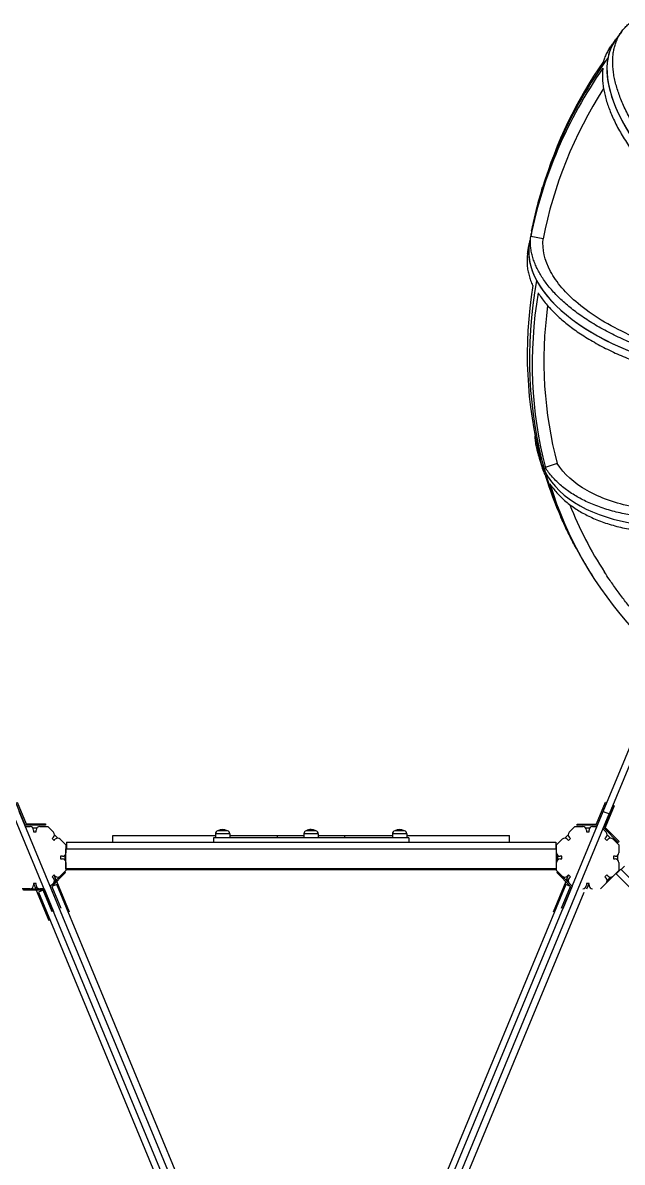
# Model space of a CAD drawing. Header units: millimetres. Extents: x -7616 to 421613, y 91067 to 341353.
# Drawn here: x 183359 to 184709, y 176240 to 178808 of the extents above; entities that cross this region are included whole.
import ezdxf

# ---------------------------------------------------------------- set-up
doc = ezdxf.new("R2010")
doc.units = ezdxf.units.MM
doc.header["$LTSCALE"] = 500
doc.header["$MEASUREMENT"] = 0
doc.linetypes.add('H0', pattern=[0.3, 0.2, -0.1])
doc.layers.add('e-plan', color=9, linetype='CONTINUOUS')

# ---------------------------------------------------------------- blocks, each defined once
blk = doc.blocks.new('A$C633402C3')
at = {"layer": 'e-plan'}
for p, q in [((111239.1, 86888.2), (111211.1, 86893.7)), ((111270.6, 86382.2), (111243.9, 86372.7)), ((111374.3, 85598.1), (111513.7, 85934.5)), ((111388.2, 85592.4), (111527.5, 85928.8)), ((110072.3, 85566.9), (110051.3, 85617.8)), ((110054, 85618.9), (110074.4, 85569.8)), ((111359.3, 85569.7), (111379.7, 85618.8)), ((111375.5, 85561.1), (111396.5, 85611.9)), ((111399.3, 85610.7), (111379, 85561.6)), ((111379.7, 85618.8), (111382.5, 85617.7)), ((111396.5, 85611.9), (111399.3, 85610.7)), ((110681.4, 84056.2), (110045.2, 85592.1)), ((110695.3, 84061.9), (110059.1, 85597.8)), ((110072.1, 85566.9), (110059.2, 85598.1)), ((110738, 84062.2), (111374.1, 85598)), ((110751.8, 84056.5), (111387.9, 85592.2)), ((111374.1, 85598), (111374.3, 85597.9)), ((111374.3, 85597.9), (111374.3, 85598.1)), ((111374.3, 85598.1), (111388.2, 85592.4)), ((111375.3, 85561.1), (111388.2, 85592.4)), ((110071.9, 85566.8), (110072.1, 85566.9)), ((110118.4, 85566.7), (110072.3, 85566.9)), ((110073.2, 85563.8), (110083.3, 85563.8)), ((110074.4, 85569.8), (110118.4, 85569.7)), ((110089.1, 85561.3), (110099.5, 85561.3)), ((110091.3, 85555.8), (110091.3, 85551.8)), ((110091.3, 85551.8), (110097.3, 85551.8)), ((110097.3, 85551.8), (110097.3, 85555.8)), ((110105.3, 85563.8), (110123.3, 85563.8)), ((110118.4, 85569.7), (110118.4, 85566.7)), ((110123.3, 85563.8), (110136, 85551)), ((110528, 85554.6), (110506, 85554.6)), ((110705.2, 85554.6), (110705.2, 85554.6)), ((110727.2, 85554.6), (110705.2, 85554.6)), ((110926.7, 85554.6), (110904.7, 85554.6)), ((111297.5, 85551.1), (111310.3, 85563.8)), ((111310.3, 85563.8), (111328.3, 85563.8)), ((111315.3, 85569.6), (111359.3, 85569.7)), ((111315.4, 85566.6), (111315.3, 85569.6)), ((111361.2, 85566.9), (111315.4, 85566.6)), ((111334.1, 85561.3), (111344.5, 85561.3)), ((111336.3, 85555.8), (111336.3, 85551.8)), ((111336.3, 85551.8), (111342.3, 85551.8)), ((111342.3, 85551.8), (111342.3, 85555.8)), ((111350.3, 85563.8), (111359.9, 85563.8)), ((111373.9, 85558.2), (111381, 85551.1)), ((111375.1, 85561.2), (111375.3, 85561.1)), ((111407.9, 85528.3), (111375.5, 85561.1)), ((111379, 85561.6), (111410, 85530.4)), ((110136, 85539.7), (110133.2, 85536.9)), ((110133.2, 85536.9), (110137.4, 85532.7)), ((110137.4, 85532.7), (110140.2, 85535.5)), ((110138.3, 85545.2), (110145.7, 85537.8)), ((110151.5, 85535.5), (110164.3, 85522.8)), ((110165.3, 85528.6), (110165.3, 85513.6)), ((110165.3, 85528.6), (111267.3, 85528.6)), ((110269.5, 85528.6), (110269.5, 85543.6)), ((110269.5, 85543.6), (110269.6, 85543.6)), ((110269.6, 85543.6), (110501, 85543.6)), ((110560.7, 85538.6), (110496.3, 85538.6)), ((110496.3, 85538.6), (110496.3, 85528.6)), ((110533, 85547.6), (110501, 85547.6)), ((110501, 85547.6), (110501, 85538.6)), ((110533, 85547.6), (110533, 85538.6)), ((110533, 85543.6), (110625.9, 85543.6)), ((110936.3, 85538.6), (110560.7, 85538.6)), ((110625.9, 85543.6), (110640.4, 85543.6)), ((110640.4, 85543.6), (110700.2, 85543.6)), ((110640.4, 85538.6), (110640.4, 85543.6)), ((110700.2, 85547.6), (110700.2, 85547.6)), ((110732.2, 85547.6), (110700.2, 85547.6)), ((110700.2, 85547.6), (110700.2, 85538.6)), ((110700.2, 85547.6), (110700.2, 85538.6)), ((110732.2, 85547.6), (110732.2, 85538.6)), ((110732.2, 85543.6), (110792.1, 85543.6)), ((110792.1, 85538.6), (110792.1, 85543.6)), ((110792.1, 85543.6), (110806.6, 85543.6)), ((110806.6, 85543.6), (110899.7, 85543.6)), ((110931.7, 85547.6), (110899.7, 85547.6)), ((110899.7, 85547.6), (110899.7, 85538.6)), ((110931.7, 85547.6), (110931.7, 85538.6)), ((110931.7, 85543.6), (111162.9, 85543.6)), ((110936.3, 85538.6), (110936.3, 85528.6)), ((111162.9, 85543.6), (111163, 85543.6)), ((111163, 85528.6), (111163, 85543.6)), ((111267.3, 85528.6), (111267.3, 85513.6)), ((111269.3, 85522.8), (111282, 85535.5)), ((111287.9, 85537.9), (111295.2, 85545.2)), ((111293.3, 85535.5), (111296.1, 85532.7)), ((111296.1, 85532.7), (111300.4, 85536.9)), ((111300.4, 85536.9), (111297.5, 85539.8)), ((111381, 85539.8), (111378.2, 85536.9)), ((111378.2, 85536.9), (111382.4, 85532.7)), ((111382.4, 85532.7), (111385.2, 85535.5)), ((111383.3, 85545.2), (111390.7, 85537.9)), ((111396.5, 85535.5), (111409.3, 85522.8)), ((111410, 85530.4), (111407.9, 85528.3)), ((110161.8, 85499), (110161.8, 85488.6)), ((110164.3, 85522.8), (110164.3, 85504.8)), ((110164.3, 85513.6), (110165.3, 85513.6)), ((110164.3, 85468.6), (110164.3, 85513.6)), ((110164.8, 85513.6), (110164.8, 85516.3)), ((110165.3, 85516.3), (110164.8, 85516.3)), ((110165.3, 85513.6), (111267.3, 85513.6)), ((111268.8, 85516.3), (111267.3, 85516.3)), ((111267.3, 85513.6), (111268.3, 85513.6)), ((111268.3, 85513.6), (111268.3, 85468.6)), ((111268.8, 85471.3), (111268.8, 85516.3)), ((111269.3, 85504.8), (111269.3, 85522.8)), ((111271.8, 85488.6), (111271.8, 85499)), ((111406.8, 85499), (111406.8, 85488.6)), ((111409.3, 85522.8), (111409.3, 85504.8)), ((110156.3, 85496.8), (110152.3, 85496.8)), ((110152.3, 85496.8), (110152.3, 85490.8)), ((110152.3, 85490.8), (110156.3, 85490.8)), ((110164.3, 85482.8), (110164.3, 85464.8)), ((111269.3, 85464.8), (111269.3, 85482.8)), ((111281.3, 85496.8), (111277.3, 85496.8)), ((111277.3, 85490.8), (111281.3, 85490.8)), ((111281.3, 85490.8), (111281.3, 85496.8)), ((111401.3, 85496.8), (111397.3, 85496.8)), ((111397.3, 85496.8), (111397.3, 85490.8)), ((111397.3, 85490.8), (111401.3, 85490.8)), ((111409.3, 85482.8), (111409.3, 85464.8)), ((111421.9, 85474.6), (111414.8, 85467.5)), ((110163.4, 85460.1), (110132.4, 85428.9)), ((110137.4, 85454.9), (110133.2, 85450.6)), ((110133.2, 85450.6), (110136, 85447.8)), ((110136.7, 85437.3), (110150.2, 85451)), ((110140.2, 85452.1), (110137.4, 85454.9)), ((110142.4, 85443.1), (110137.5, 85454.7)), ((110164.3, 85464.8), (110151.5, 85452.1)), ((110161.5, 85462), (110163.4, 85460.1)), ((111268.3, 85468.6), (110164.3, 85468.6)), ((111269.3, 85466.3), (110164.3, 85466.3)), ((110165.8, 85466.3), (110165.8, 85468.6)), ((111267.8, 85466.3), (111267.8, 85468.6)), ((111268.8, 85471.3), (111268.3, 85471.3)), ((111282, 85452.1), (111269.3, 85464.8)), ((111269.7, 85460.3), (111271.8, 85462.3)), ((111300.8, 85429.1), (111269.7, 85460.3)), ((111282.6, 85451.5), (111304.2, 85429.6)), ((111296, 85454.8), (111291.1, 85442.9)), ((111296.1, 85454.9), (111293.3, 85452.1)), ((111300.4, 85450.7), (111296.1, 85454.9)), ((111297.5, 85447.8), (111300.4, 85450.7)), ((111371, 85426.5), (111402.8, 85458.3)), ((111382.4, 85454.9), (111378.2, 85450.7)), ((111378.2, 85450.7), (111381, 85447.8)), ((111385.2, 85452.1), (111382.4, 85454.9)), ((111390.7, 85449.7), (111383.3, 85442.4)), ((111409.3, 85464.8), (111396.5, 85452.1)), ((111402.8, 85458.3), (111403.5, 85457.6)), ((111403.1, 85458), (111405, 85459.9)), ((111403.5, 85457.6), (111414.1, 85468.2)), ((112182.7, 84678.4), (111403.5, 85457.6)), ((111405.4, 85459.5), (111405, 85459.9)), ((111414.1, 85468.2), (112193.4, 84689)), ((110083.3, 85423.8), (110065.3, 85423.8)), ((110068.8, 85420.9), (110068.8, 85423.8)), ((110084.1, 85423.8), (110114.9, 85423.6)), ((110097.3, 85435.8), (110091.3, 85435.8)), ((110091.3, 85435.8), (110091.3, 85431.8)), ((110091.3, 85435.6), (110096.2, 85423.7)), ((110099.5, 85426.3), (110095.1, 85426.3)), ((110097.3, 85431.8), (110097.3, 85435.8)), ((110114.9, 85423.8), (110105.3, 85423.8)), ((110114.9, 85423.6), (110135.9, 85372.8)), ((110115.7, 85421.8), (110115.6, 85421.8)), ((110136, 85436.5), (110128.9, 85429.4)), ((110150, 85378.6), (110128.9, 85429.5)), ((110129.7, 85427.6), (110129.6, 85427.6)), ((110132.4, 85428.9), (110152.8, 85379.8)), ((110143.6, 85433.4), (110132.5, 85428.8)), ((110141.4, 85445.4), (110138.3, 85442.4)), ((110172.1, 85371.3), (110143.6, 85440.2)), ((110647.9, 84215.9), (110143.6, 85433.4)), ((111289.9, 85433.4), (110785.6, 84215.9)), ((111289.9, 85440), (111261.4, 85371.3)), ((111280.4, 85380), (111300.8, 85429.1)), ((111304.2, 85429.6), (111283.2, 85378.8)), ((111300.7, 85428.9), (111289.9, 85433.4)), ((111295.2, 85442.4), (111292.1, 85445.5)), ((111304.4, 85429.7), (111297.5, 85436.5)), ((111303.6, 85427.8), (111303.5, 85427.8)), ((111342.3, 85435.8), (111336.3, 85435.8)), ((111336.3, 85435.8), (111336.3, 85431.8)), ((111337.4, 85423.9), (111342.3, 85435.6)), ((111342.3, 85431.8), (111342.3, 85435.8)), ((111381, 85436.5), (111368.3, 85423.8)), ((110112.8, 85420.8), (110068.8, 85420.9)), ((110097.4, 85420.8), (110125.8, 85352.1)), ((110112.9, 85420.6), (110102.1, 85416.2)), ((110102.1, 85416.2), (110606.4, 84198.7)), ((110109.7, 85397.7), (110107.4, 85396.7)), ((110133.1, 85371.7), (110112.8, 85420.8)), ((110153.6, 85415.9), (110151.3, 85414.9)), ((110827.2, 84198.7), (111331.5, 85416.2))]:
    blk.add_line(p, q, dxfattribs=at)
for centre, radius, start, end in [((110083.3, 85555.8), 8, 0.0012, 90.0012), ((110105.3, 85555.8), 8, 90.0012, 180.0012), ((110130.3, 85545.4), 8, 315.0012, 45.0012), ((110507.9, 85547.9), 7, 106.5514, 182.3756), ((110517, 85534.1), 23, 63.0388, 116.9636), ((110526, 85547.9), 7, 357.6268, 73.451), ((110707.1, 85547.9), 7, 106.5514, 182.3756), ((110707.2, 85547.9), 7, 106.5514, 182.3756), ((110716.2, 85534.1), 23, 89.881, 116.9636), ((110716.3, 85534.1), 23, 63.0388, 116.9636), ((110725.3, 85547.9), 7, 357.6268, 73.451), ((110906.7, 85547.9), 7, 106.5514, 182.3756), ((110915.7, 85534.1), 23, 63.0388, 116.9636), ((110924.7, 85547.9), 7, 357.6268, 73.451), ((111303.2, 85545.4), 8, 135.0012, 225.0012), ((111328.3, 85555.8), 8, 0.0012, 90.0012), ((111350.3, 85555.8), 8, 90.0012, 180.0012), ((111375.3, 85545.4), 8, 315.0012, 45.0012), ((110145.9, 85529.8), 8, 45.0012, 135.0012), ((111287.6, 85529.9), 8, 45.0012, 135.0012), ((111390.9, 85529.9), 8, 45.0012, 135.0012), ((110156.3, 85504.8), 8, 270.0012, 0.0012), ((111277.3, 85504.8), 8, 180.0012, 270.0012), ((111401.3, 85504.8), 8, 270.0012, 0.0012), ((110156.3, 85482.8), 8, 0.0012, 90.0012), ((111277.3, 85482.8), 8, 90.0012, 180.0012), ((111401.3, 85482.8), 8, 0.0012, 90.0012), ((110130.3, 85442.2), 8, 315.0012, 45.0012), ((110145.9, 85457.7), 8, 225.0012, 315.0012), ((111287.6, 85457.7), 8, 225.0012, 315.0012), ((111303.2, 85442.2), 8, 135.0012, 225.0012), ((111375.3, 85442.2), 8, 315.0012, 45.0012), ((111390.9, 85457.7), 8, 225.0012, 315.0012), ((110083.3, 85431.8), 8, 270.0012, 0.0012), ((110105.3, 85431.8), 8, 180.0012, 270.0012), ((111328.3, 85431.8), 8, 270.0012, 0.0012), ((111350.3, 85431.8), 8, 180.0012, 270.0012)]:
    blk.add_arc(centre, radius, start, end, dxfattribs=at)
for centre, major_axis, ratio, start_param, end_param in [((111752.8, 87084.2), (350.6, -252.4), 0.469633, 3.141593, 4.528426), ((111752.8, 87084.2), (350.6, -252.4), 0.469633, 3.141593, 3.350329), ((112518.5, 86640.8), (1305.4, -265), 0.863698, 2.77012, 3.141593), ((112518.5, 86640.8), (1305.4, -265), 0.863698, 2.77012, 3.141593), ((111752.8, 87084.2), (350.6, -252.4), 0.469633, 3.350329, 4.921125), ((112516.5, 86631), (-1304.9, 264.9), 0.863698, 5.926733, 6.285136), ((112520.5, 86650.7), (-1304.9, 264.9), 0.863698, 5.930988, 6.203681), ((112499.4, 86640.8), (1258.8, -255.6), 0.863698, 2.819878, 3.1491), ((111633.4, 86803.7), (425.3, -75.5), 0.503896, 3.141593, 4.700004), ((111633.4, 86803.7), (425.3, -75.5), 0.503896, 3.141593, 3.521907), ((112480, 86833.9), (-1171.7, -632.5), 0.802047, 5.735762, 6.094164), ((112485.6, 86823.4), (1172.1, 632.7), 0.802047, 2.574893, 2.967592), ((112485.6, 86823.4), (1172.1, 632.7), 0.802047, 2.574893, 2.967592), ((111633.4, 86803.7), (425.3, -75.5), 0.503896, 3.521907, 5.092703), ((112491.3, 86812.8), (-1171.7, -632.5), 0.802047, 5.731507, 6.089909), ((112472.4, 86812.4), (1130.3, 610.1), 0.802047, 2.617398, 2.953874), ((111646.2, 86512.3), (415.3, 119.1), 0.588243, 3.141593, 3.269806), ((111646.2, 86512.3), (415.3, 119.1), 0.588243, 3.141593, 3.269806), ((111646.2, 86512.3), (415.3, 119.1), 0.588243, 3.269806, 4.840602), ((111646.2, 86512.3), (415.3, 119.1), 0.588243, 3.269806, 4.840602), ((112485.6, 86823.4), (1172.1, 632.7), 0.802047, 2.967592, 3.141593), ((112485.6, 86823.4), (1172.1, 632.7), 0.802047, 2.967592, 3.141593), ((112480, 86833.9), (-1171.7, -632.5), 0.802047, 6.128461, 6.220908), ((112491.3, 86812.8), (-1171.7, -632.5), 0.802047, 6.124206, 6.482609), ((112472.7, 86805.9), (1130.3, 610.1), 0.802047, 3.041749, 3.208029)]:
    blk.add_ellipse(centre, major_axis=major_axis, ratio=ratio, start_param=start_param, end_param=end_param, dxfattribs=at)
for points, knots in [([(111568.8, 86994.8), (111568.4, 86995.2), (111568, 86995.6), (111562.5, 87000.6), (111557.5, 87005.4), (111547.6, 87015), (111542.7, 87019.9), (111533, 87029.8), (111528.2, 87034.8), (111518.8, 87044.9), (111514.2, 87050), (111505.3, 87060.1), (111501, 87065.2), (111492.6, 87075.2), (111488.6, 87080.1), (111480.9, 87089.9), (111477.3, 87094.7), (111470.3, 87104.2), (111466.8, 87109), (111460, 87118.8), (111456.6, 87123.7), (111450.1, 87133.7), (111447, 87138.8), (111440.9, 87148.9), (111437.9, 87154), (111432.4, 87164), (111429.7, 87169), (111424.7, 87178.9), (111422.4, 87183.8), (111418, 87193.4), (111416, 87198.2), (111412.3, 87207.4), (111410.7, 87211.8), (111407.6, 87220.5), (111406.2, 87224.9), (111403.6, 87233.8), (111402.4, 87238.2), (111400.3, 87247.1), (111399.4, 87251.5), (111397.8, 87260.3), (111397.2, 87264.6), (111396.3, 87273.1), (111396, 87277.3), (111395.7, 87285.5), (111395.7, 87289.5), (111396, 87297.2), (111396.3, 87301), (111397.2, 87308.2), (111397.7, 87311.6), (111399.1, 87318.3), (111399.9, 87321.6), (111401.9, 87328.2), (111403.1, 87331.4), (111405.7, 87337.8), (111407.1, 87340.9), (111410.4, 87347), (111412.2, 87349.9), (111416, 87355.6), (111418.1, 87358.3), (111422.5, 87363.5), (111424.9, 87366), (111429.8, 87370.7), (111432.4, 87372.9), (111435.1, 87375), (111435.1, 87375), (111435.2, 87375.1)], [1937.634468, 1937.634468, 1937.634468, 1937.634468, 1939.366083, 1939.366083, 1959.359835, 1959.359835, 1979.353587, 1979.353587, 1999.347339, 1999.347339, 2019.341091, 2019.341091, 2039.334842, 2039.334842, 2059.328594, 2059.328594, 2079.322346, 2079.322346, 2099.315647, 2099.315647, 2119.308948, 2119.308948, 2139.30225, 2139.30225, 2159.295551, 2159.295551, 2179.288852, 2179.288852, 2199.282153, 2199.282153, 2219.275454, 2219.275454, 2239.268755, 2239.268755, 2259.26178, 2259.26178, 2279.254804, 2279.254804, 2299.247828, 2299.247828, 2319.240852, 2319.240852, 2339.233876, 2339.233876, 2359.2269, 2359.2269, 2379.219924, 2379.219924, 2399.212949, 2399.212949, 2419.205815, 2419.205815, 2439.198681, 2439.198681, 2459.191548, 2459.191548, 2479.184414, 2479.184414, 2499.177281, 2499.177281, 2519.170147, 2519.170147, 2539.163014, 2539.163014, 2539.554949, 2539.554949, 2539.554949, 2539.554949]), ([(111416.8, 87356.5), (111415.8, 87355.2), (111414.8, 87353.8), (111412.8, 87351.2), (111411.9, 87349.9), (111409.9, 87347.3), (111408.9, 87345.9), (111407, 87343.3), (111406, 87342), (111404.1, 87339.3), (111403.1, 87338), (111402.2, 87336.6)], [2.90957618, 2.90957618, 2.90957618, 2.90957618, 2.91343639, 2.91343639, 2.91729659, 2.91729659, 2.9211568, 2.9211568, 2.92501701, 2.92501701, 2.92887722, 2.92887722, 2.92887722, 2.92887722]), ([(111388, 87316.5), (111389, 87317.9), (111389.9, 87319.2), (111391.8, 87321.9), (111392.7, 87323.3), (111394.6, 87326), (111395.5, 87327.3), (111397.4, 87330), (111398.4, 87331.3), (111400.3, 87334), (111401.2, 87335.3), (111402.2, 87336.6)], [3.32708562, 3.32708562, 3.32708562, 3.32708562, 3.3309475, 3.3309475, 3.33480939, 3.33480939, 3.33867127, 3.33867127, 3.34253315, 3.34253315, 3.34639504, 3.34639504, 3.34639504, 3.34639504]), ([(111388, 87316.5), (111387.9, 87316.4), (111387.8, 87316.3), (111385.8, 87313.3), (111384.1, 87310.4), (111380.8, 87304.3), (111379.4, 87301.2), (111376.8, 87294.9), (111375.6, 87291.6), (111374.6, 87288.3), (111374.6, 87288.3), (111374.6, 87288.2)], [2478.280854, 2478.280854, 2478.280854, 2478.280854, 2479.184414, 2479.184414, 2499.177281, 2499.177281, 2519.170147, 2519.170147, 2539.163014, 2539.163014, 2539.554949, 2539.554949, 2539.554949, 2539.554949]), ([(111373.4, 87272.5), (111373.4, 87272.5), (111373.4, 87272.4), (111373, 87268.7), (111372.7, 87265), (111372.4, 87257.4), (111372.5, 87253.4), (111372.8, 87245.3), (111373.2, 87241.1), (111374.1, 87232.7), (111374.8, 87228.4), (111376.4, 87219.8), (111377.3, 87215.4), (111379.5, 87206.6), (111380.7, 87202.2), (111383.4, 87193.4), (111384.9, 87189.1), (111388, 87180.5), (111389.7, 87176.1), (111393.5, 87166.9), (111395.5, 87162.3), (111399.9, 87152.8), (111402.3, 87147.9), (111407.4, 87138.2), (111410.1, 87133.2), (111415.7, 87123.3), (111418.7, 87118.3), (111424.9, 87108.3), (111428.1, 87103.3), (111434.7, 87093.4), (111438.1, 87088.5), (111445, 87078.8), (111448.5, 87074.1), (111455.6, 87064.8), (111459.3, 87060), (111467.1, 87050.4), (111471.2, 87045.5), (111479.6, 87035.6), (111484, 87030.6), (111493, 87020.6), (111497.6, 87015.6), (111507.1, 87005.7), (111511.9, 87000.7), (111521.8, 86990.9), (111526.7, 86986.1), (111536.8, 86976.6), (111541.8, 86971.9), (111551.9, 86962.8), (111556.9, 86958.4), (111566.9, 86949.8), (111572.1, 86945.5), (111582.7, 86936.7), (111588.2, 86932.3), (111599.3, 86923.6), (111605, 86919.2), (111616.6, 86910.5), (111622.5, 86906.3), (111634.3, 86897.8), (111640.3, 86893.7), (111652.3, 86885.6), (111658.3, 86881.6), (111670.2, 86874), (111676.1, 86870.3), (111682.1, 86866.6), (111682.2, 86866.6), (111682.3, 86866.5)], [19.600922, 19.600922, 19.600922, 19.600922, 19.992056, 19.992056, 39.984112, 39.984112, 59.976168, 59.976168, 79.968224, 79.968224, 99.96028, 99.96028, 119.952336, 119.952336, 139.944393, 139.944393, 159.936449, 159.936449, 179.929657, 179.929657, 199.922865, 199.922865, 219.916072, 219.916072, 239.90928, 239.90928, 259.902488, 259.902488, 279.895696, 279.895696, 299.888904, 299.888904, 319.882112, 319.882112, 339.877344, 339.877344, 359.872577, 359.872577, 379.867809, 379.867809, 399.863041, 399.863041, 419.858274, 419.858274, 439.853506, 439.853506, 459.848738, 459.848738, 479.843971, 479.843971, 499.842497, 499.842497, 519.841023, 519.841023, 539.839549, 539.839549, 559.838075, 559.838075, 579.836601, 579.836601, 599.835127, 599.835127, 619.833653, 619.833653, 620.231169, 620.231169, 620.231169, 620.231169]), ([(111213.1, 86905.9), (111214.4, 86912.5), (111215.9, 86919.1), (111218.8, 86932.4), (111220.3, 86938.9), (111223.5, 86952.1), (111225.2, 86958.7), (111228.6, 86971.8), (111230.3, 86978.3), (111234, 86991.4), (111235.9, 86997.9), (111237.9, 87004.3)], [2.97492207, 2.97492207, 2.97492207, 2.97492207, 2.99082301, 2.99082301, 3.00672396, 3.00672396, 3.02262491, 3.02262491, 3.03852586, 3.03852586, 3.0544268, 3.0544268, 3.0544268, 3.0544268]), ([(111213.1, 86905.9), (111212.7, 86904.1), (111212.4, 86902.3), (111211.7, 86898.8), (111211.3, 86897), (111210.7, 86893.5), (111210.3, 86891.7), (111209.6, 86888.1), (111209.3, 86886.4), (111208.7, 86882.8), (111208.3, 86881), (111208, 86879.2)], [3.30826324, 3.30826324, 3.30826324, 3.30826324, 3.31250846, 3.31250846, 3.31675369, 3.31675369, 3.32099891, 3.32099891, 3.32524413, 3.32524413, 3.32948935, 3.32948935, 3.32948935, 3.32948935]), ([(111575, 86610.9), (111574.4, 86611), (111573.9, 86611.1), (111566.5, 86612.7), (111559.7, 86614.3), (111545.9, 86617.8), (111539, 86619.6), (111525.1, 86623.4), (111518.2, 86625.3), (111504.5, 86629.5), (111497.7, 86631.6), (111484.3, 86636.1), (111477.7, 86638.4), (111464.8, 86643.1), (111458.4, 86645.5), (111446.1, 86650.3), (111440.1, 86652.7), (111428.5, 86657.6), (111422.7, 86660.2), (111411, 86665.5), (111405.1, 86668.3), (111393.4, 86674), (111387.6, 86677), (111376.2, 86683), (111370.6, 86686.1), (111359.5, 86692.4), (111354.1, 86695.6), (111343.6, 86702.1), (111338.5, 86705.4), (111328.6, 86712), (111323.8, 86715.3), (111314.7, 86721.9), (111310.3, 86725.2), (111302, 86731.7), (111297.9, 86735), (111289.8, 86741.9), (111285.8, 86745.4), (111278, 86752.6), (111274.2, 86756.2), (111266.9, 86763.6), (111263.4, 86767.3), (111256.7, 86774.9), (111253.5, 86778.6), (111247.4, 86786.2), (111244.6, 86790), (111239.3, 86797.5), (111236.8, 86801.2), (111232.3, 86808.5), (111230.2, 86812.2), (111226.5, 86819.2), (111224.7, 86822.8), (111221.4, 86830.2), (111219.9, 86833.9), (111217.1, 86841.4), (111215.9, 86845.2), (111213.9, 86852.8), (111213, 86856.7), (111211.7, 86864.2), (111211.2, 86868), (111210.5, 86875.5), (111210.4, 86879.2), (111210.5, 86886.4), (111210.7, 86890), (111211.1, 86893.6), (111211.1, 86893.6), (111211.1, 86893.7)], [1937.634468, 1937.634468, 1937.634468, 1937.634468, 1939.366083, 1939.366083, 1959.359835, 1959.359835, 1979.353587, 1979.353587, 1999.347339, 1999.347339, 2019.341091, 2019.341091, 2039.334842, 2039.334842, 2059.328594, 2059.328594, 2079.322346, 2079.322346, 2099.315647, 2099.315647, 2119.308948, 2119.308948, 2139.30225, 2139.30225, 2159.295551, 2159.295551, 2179.288852, 2179.288852, 2199.282153, 2199.282153, 2219.275454, 2219.275454, 2239.268755, 2239.268755, 2259.26178, 2259.26178, 2279.254804, 2279.254804, 2299.247828, 2299.247828, 2319.240852, 2319.240852, 2339.233876, 2339.233876, 2359.2269, 2359.2269, 2379.219924, 2379.219924, 2399.212949, 2399.212949, 2419.205815, 2419.205815, 2439.198681, 2439.198681, 2459.191548, 2459.191548, 2479.184414, 2479.184414, 2499.177281, 2499.177281, 2519.170147, 2519.170147, 2539.163014, 2539.163014, 2539.554949, 2539.554949, 2539.554949, 2539.554949]), ([(111577.7, 86624.3), (111526.3, 86635.7), (111476.9, 86652), (111387.8, 86692.5), (111348.8, 86716.3), (111290.1, 86765.6), (111269.1, 86790.1), (111242.3, 86839.9), (111236.6, 86864.6), (111239.1, 86888.2)], [0.025395, 0.025395, 0.025395, 0.025395, 158.176485, 158.176485, 316.376998, 316.376998, 457.078153, 457.078153, 597.79081, 597.79081, 597.79081, 597.79081]), ([(111204.1, 86855.5), (111204.3, 86857.1), (111204.6, 86858.6), (111205.1, 86861.8), (111205.3, 86863.4), (111205.9, 86866.6), (111206.1, 86868.2), (111206.7, 86871.3), (111206.9, 86872.9), (111207.5, 86876.1), (111207.7, 86877.7), (111208, 86879.2)], [4.26722898, 4.26722898, 4.26722898, 4.26722898, 4.27110863, 4.27110863, 4.27498827, 4.27498827, 4.27886791, 4.27886791, 4.28274756, 4.28274756, 4.2866272, 4.2866272, 4.2866272, 4.2866272]), ([(111204.1, 86855.5), (111203.8, 86853.7), (111203.6, 86852), (111203, 86846.7), (111202.8, 86843.1), (111202.7, 86835.8), (111202.8, 86832.1), (111203.4, 86824.6), (111203.9, 86820.8), (111205.3, 86813.2), (111206.2, 86809.4), (111208.2, 86801.8), (111209.4, 86798), (111212.1, 86790.6), (111213.7, 86786.8), (111215.4, 86783.1), (111215.4, 86783), (111215.4, 86783)], [2409.041349, 2409.041349, 2409.041349, 2409.041349, 2419.205815, 2419.205815, 2439.198681, 2439.198681, 2459.191548, 2459.191548, 2479.184414, 2479.184414, 2499.177281, 2499.177281, 2519.170147, 2519.170147, 2539.163014, 2539.163014, 2539.554949, 2539.554949, 2539.554949, 2539.554949]), ([(111227.5, 86766.8), (111227.6, 86766.7), (111227.6, 86766.6), (111229.9, 86762.9), (111232.4, 86759.2), (111237.7, 86751.8), (111240.6, 86748.1), (111246.6, 86740.6), (111249.8, 86736.9), (111256.5, 86729.4), (111260.1, 86725.8), (111267.4, 86718.5), (111271.2, 86714.9), (111279, 86707.8), (111283, 86704.3), (111291.2, 86697.6), (111295.3, 86694.3), (111303.6, 86687.9), (111308, 86684.7), (111317.1, 86678.2), (111321.9, 86675), (111331.8, 86668.5), (111336.9, 86665.3), (111347.5, 86659), (111352.9, 86655.8), (111364, 86649.6), (111369.6, 86646.6), (111381.1, 86640.7), (111386.9, 86637.8), (111398.6, 86632.2), (111404.5, 86629.5), (111416.2, 86624.4), (111422.1, 86621.9), (111433.7, 86617.1), (111439.7, 86614.7), (111452.1, 86610.1), (111458.4, 86607.8), (111471.4, 86603.2), (111478, 86601), (111491.5, 86596.7), (111498.3, 86594.7), (111512, 86590.7), (111518.9, 86588.8), (111532.8, 86585.2), (111539.7, 86583.4), (111553.5, 86580.2), (111560.4, 86578.7), (111574, 86575.8), (111580.6, 86574.5), (111593.8, 86572.1), (111600.5, 86571), (111614.2, 86568.8), (111621.1, 86567.8), (111635.2, 86565.9), (111642.3, 86565), (111656.6, 86563.5), (111663.8, 86562.8), (111678.1, 86561.6), (111685.2, 86561.1), (111699.4, 86560.3), (111706.4, 86560), (111720.2, 86559.6), (111727, 86559.5), (111733.8, 86559.5), (111733.9, 86559.5), (111734.1, 86559.5)], [19.600922, 19.600922, 19.600922, 19.600922, 19.992056, 19.992056, 39.984112, 39.984112, 59.976168, 59.976168, 79.968224, 79.968224, 99.96028, 99.96028, 119.952336, 119.952336, 139.944393, 139.944393, 159.936449, 159.936449, 179.929657, 179.929657, 199.922865, 199.922865, 219.916072, 219.916072, 239.90928, 239.90928, 259.902488, 259.902488, 279.895696, 279.895696, 299.888904, 299.888904, 319.882112, 319.882112, 339.877344, 339.877344, 359.872577, 359.872577, 379.867809, 379.867809, 399.863041, 399.863041, 419.858274, 419.858274, 439.853506, 439.853506, 459.848738, 459.848738, 479.843971, 479.843971, 499.842497, 499.842497, 519.841023, 519.841023, 539.839549, 539.839549, 559.838075, 559.838075, 579.836601, 579.836601, 599.835127, 599.835127, 619.833653, 619.833653, 620.231169, 620.231169, 620.231169, 620.231169]), ([(111233.8, 86389.3), (111233.7, 86389.3), (111233.7, 86389.4), (111232, 86393.2), (111230.5, 86397.1), (111227.7, 86405), (111226.5, 86409.1), (111224.4, 86417.3), (111223.5, 86421.5), (111222.1, 86430), (111221.6, 86434.3), (111221.1, 86440.5), (111221, 86442.4), (111220.9, 86444.4)], [19.600922, 19.600922, 19.600922, 19.600922, 19.992056, 19.992056, 39.984112, 39.984112, 59.976168, 59.976168, 79.968224, 79.968224, 99.96028, 99.96028, 108.97501, 108.97501, 108.97501, 108.97501]), ([(111231, 86393.2), (111230.6, 86394.5), (111230.3, 86395.7), (111229.6, 86398.1), (111229.2, 86399.3), (111228.6, 86401.7), (111228.2, 86403), (111227.6, 86405.4), (111227.2, 86406.6), (111226.6, 86409.1), (111226.2, 86410.3), (111225.9, 86411.5)], [3.89392812, 3.89392812, 3.89392812, 3.89392812, 3.89694067, 3.89694067, 3.89995321, 3.89995321, 3.90296576, 3.90296576, 3.90597831, 3.90597831, 3.90899085, 3.90899085, 3.90899085, 3.90899085]), ([(111237.9, 86370), (111237.4, 86371.5), (111237, 86373.1), (111236, 86376.2), (111235.5, 86377.7), (111234.6, 86380.8), (111234.1, 86382.4), (111233.2, 86385.5), (111232.8, 86387), (111231.9, 86390.1), (111231.4, 86391.7), (111231, 86393.2)], [3.87464259, 3.87464259, 3.87464259, 3.87464259, 3.87849969, 3.87849969, 3.8823568, 3.8823568, 3.88621391, 3.88621391, 3.89007101, 3.89007101, 3.89392812, 3.89392812, 3.89392812, 3.89392812]), ([(111747.1, 86294.6), (111746.5, 86294.5), (111745.9, 86294.3), (111738.8, 86291.9), (111732.1, 86289.8), (111718.4, 86285.8), (111711.5, 86283.9), (111697.5, 86280.2), (111690.5, 86278.4), (111676.3, 86275.2), (111669.2, 86273.6), (111655.1, 86270.8), (111648.1, 86269.5), (111634.1, 86267.1), (111627.3, 86266), (111613.7, 86264.1), (111607.1, 86263.3), (111594.1, 86261.9), (111587.5, 86261.2), (111574.1, 86260.1), (111567.3, 86259.7), (111553.6, 86259), (111546.7, 86258.7), (111533, 86258.5), (111526.2, 86258.4), (111512.6, 86258.6), (111505.8, 86258.9), (111492.5, 86259.5), (111486, 86259.9), (111473.1, 86261), (111466.8, 86261.7), (111454.6, 86263.1), (111448.6, 86264), (111437.1, 86265.8), (111431.3, 86266.8), (111419.7, 86269), (111413.9, 86270.3), (111402.3, 86273), (111396.5, 86274.5), (111385.1, 86277.7), (111379.5, 86279.4), (111368.6, 86283.1), (111363.2, 86285), (111352.7, 86289.1), (111347.6, 86291.2), (111337.8, 86295.5), (111333.1, 86297.8), (111324, 86302.4), (111319.6, 86304.8), (111311.4, 86309.5), (111307.3, 86312), (111299.2, 86317.3), (111295.2, 86320.1), (111287.4, 86325.9), (111283.7, 86328.9), (111276.4, 86335), (111272.9, 86338.2), (111266.2, 86344.8), (111263, 86348.1), (111257, 86354.9), (111254.1, 86358.4), (111248.8, 86365.4), (111246.4, 86368.9), (111244, 86372.5), (111244, 86372.6), (111243.9, 86372.7)], [1937.634468, 1937.634468, 1937.634468, 1937.634468, 1939.366083, 1939.366083, 1959.359835, 1959.359835, 1979.353587, 1979.353587, 1999.347339, 1999.347339, 2019.341091, 2019.341091, 2039.334842, 2039.334842, 2059.328594, 2059.328594, 2079.322346, 2079.322346, 2099.315647, 2099.315647, 2119.308948, 2119.308948, 2139.30225, 2139.30225, 2159.295551, 2159.295551, 2179.288852, 2179.288852, 2199.282153, 2199.282153, 2219.275454, 2219.275454, 2239.268755, 2239.268755, 2259.26178, 2259.26178, 2279.254804, 2279.254804, 2299.247828, 2299.247828, 2319.240852, 2319.240852, 2339.233876, 2339.233876, 2359.2269, 2359.2269, 2379.219924, 2379.219924, 2399.212949, 2399.212949, 2419.205815, 2419.205815, 2439.198681, 2439.198681, 2459.191548, 2459.191548, 2479.184414, 2479.184414, 2499.177281, 2499.177281, 2519.170147, 2519.170147, 2539.163014, 2539.163014, 2539.554949, 2539.554949, 2539.554949, 2539.554949]), ([(111739.4, 86308.9), (111689.4, 86292.6), (111637.4, 86282.1), (111535.4, 86273.7), (111486.3, 86275.9), (111402.4, 86291.9), (111367.3, 86304.3), (111308.9, 86337.6), (111286.1, 86358.4), (111270.6, 86382.2)], [0, 0, 0, 0, 158.176485, 158.176485, 316.376998, 316.376998, 457.078153, 457.078153, 597.79081, 597.79081, 597.79081, 597.79081]), ([(111237.9, 86370), (111238.4, 86368.5), (111238.9, 86367.1), (111240.8, 86361.6), (111242.3, 86357.8), (111244, 86353.9), (111244, 86353.9), (111244, 86353.8)], [2511.853141, 2511.853141, 2511.853141, 2511.853141, 2519.170147, 2519.170147, 2539.163014, 2539.163014, 2539.554949, 2539.554949, 2539.554949, 2539.554949]), ([(111254, 86337.1), (111254.1, 86337.1), (111254.1, 86337), (111256.4, 86333.4), (111258.9, 86329.9), (111264.2, 86322.9), (111267, 86319.4), (111273, 86312.7), (111276.2, 86309.3), (111282.9, 86302.8), (111286.4, 86299.6), (111293.7, 86293.5), (111297.5, 86290.5), (111305.2, 86284.8), (111309.2, 86282), (111317.3, 86276.8), (111321.4, 86274.3), (111329.6, 86269.6), (111334, 86267.3), (111343, 86262.7), (111347.8, 86260.5), (111357.6, 86256.2), (111362.6, 86254.1), (111373.1, 86250.2), (111378.4, 86248.3), (111389.4, 86244.7), (111395, 86243.1), (111406.3, 86239.9), (111412.1, 86238.5), (111423.6, 86235.9), (111429.5, 86234.7), (111441.1, 86232.5), (111446.9, 86231.5), (111458.3, 86229.8), (111464.3, 86229.1), (111476.5, 86227.7), (111482.8, 86227.1), (111495.6, 86226.1), (111502.1, 86225.8), (111515.4, 86225.2), (111522.1, 86225.1), (111535.7, 86225), (111542.5, 86225.1), (111556.2, 86225.5), (111563.1, 86225.8), (111576.7, 86226.6), (111583.5, 86227.2), (111596.8, 86228.4), (111603.4, 86229.1), (111616.4, 86230.7), (111623, 86231.6), (111636.5, 86233.6), (111643.4, 86234.8), (111657.3, 86237.3), (111664.3, 86238.7), (111678.4, 86241.7), (111685.4, 86243.3), (111699.5, 86246.7), (111706.6, 86248.5), (111720.5, 86252.4), (111727.4, 86254.4), (111741, 86258.6), (111747.7, 86260.7), (111754.4, 86263), (111754.5, 86263.1), (111754.7, 86263.1)], [19.600922, 19.600922, 19.600922, 19.600922, 19.992056, 19.992056, 39.984112, 39.984112, 59.976168, 59.976168, 79.968224, 79.968224, 99.96028, 99.96028, 119.952336, 119.952336, 139.944393, 139.944393, 159.936449, 159.936449, 179.929657, 179.929657, 199.922865, 199.922865, 219.916072, 219.916072, 239.90928, 239.90928, 259.902488, 259.902488, 279.895696, 279.895696, 299.888904, 299.888904, 319.882112, 319.882112, 339.877344, 339.877344, 359.872577, 359.872577, 379.867809, 379.867809, 399.863041, 399.863041, 419.858274, 419.858274, 439.853506, 439.853506, 459.848738, 459.848738, 479.843971, 479.843971, 499.842497, 499.842497, 519.841023, 519.841023, 539.839549, 539.839549, 559.838075, 559.838075, 579.836601, 579.836601, 599.835127, 599.835127, 619.833653, 619.833653, 620.231169, 620.231169, 620.231169, 620.231169]), ([(111313.5, 86190.7), (111311, 86195.3), (111308.5, 86199.9), (111303.7, 86209.2), (111301.3, 86213.9), (111296.7, 86223.2), (111294.4, 86227.9), (111289.8, 86237.3), (111287.6, 86242.1), (111283.2, 86251.6), (111281, 86256.3), (111278.9, 86261.1)], [3.71992795, 3.71992795, 3.71992795, 3.71992795, 3.73238337, 3.73238337, 3.74483878, 3.74483878, 3.75729419, 3.75729419, 3.76974961, 3.76974961, 3.78220502, 3.78220502, 3.78220502, 3.78220502]), ([(111313.5, 86190.7), (111316, 86186.1), (111318.5, 86181.5), (111323.6, 86172.3), (111326.2, 86167.8), (111331.5, 86158.8), (111334.1, 86154.2), (111339.5, 86145.3), (111342.2, 86140.8), (111347.8, 86131.9), (111350.6, 86127.5), (111353.4, 86123.1)], [2.56325736, 2.56325736, 2.56325736, 2.56325736, 2.57571277, 2.57571277, 2.58816818, 2.58816818, 2.6006236, 2.6006236, 2.61307901, 2.61307901, 2.62553443, 2.62553443, 2.62553443, 2.62553443]), ([(111480.4, 86005.2), (111478.3, 86007.4), (111476.2, 86009.7), (111467.9, 86018.7), (111461.8, 86025.6), (111449.7, 86039.7), (111443.7, 86046.9), (111431.9, 86061.4), (111426.1, 86068.7), (111414.8, 86083.5), (111409.2, 86091), (111398.3, 86106.1), (111392.9, 86113.7), (111384.2, 86126.6), (111380.7, 86131.8), (111377.3, 86137)], [0, 0, 0, 0, 10.000092, 10.000092, 40.002572, 40.002572, 70.545297, 70.545297, 101.052186, 101.052186, 131.527358, 131.527358, 161.975392, 161.975392, 182.360927, 182.360927, 182.360927, 182.360927])]:
    blk.add_open_spline(points, degree=3, knots=knots, dxfattribs=at)

msp = doc.modelspace()

# ---------------------------------------------------------------- block references
at = {"layer": 'e-plan', "linetype": 'H0'}
msp.add_blockref('A$C633402C3', (73291.5, 91432.6), dxfattribs=at)

doc.saveas('drawing.dxf')
